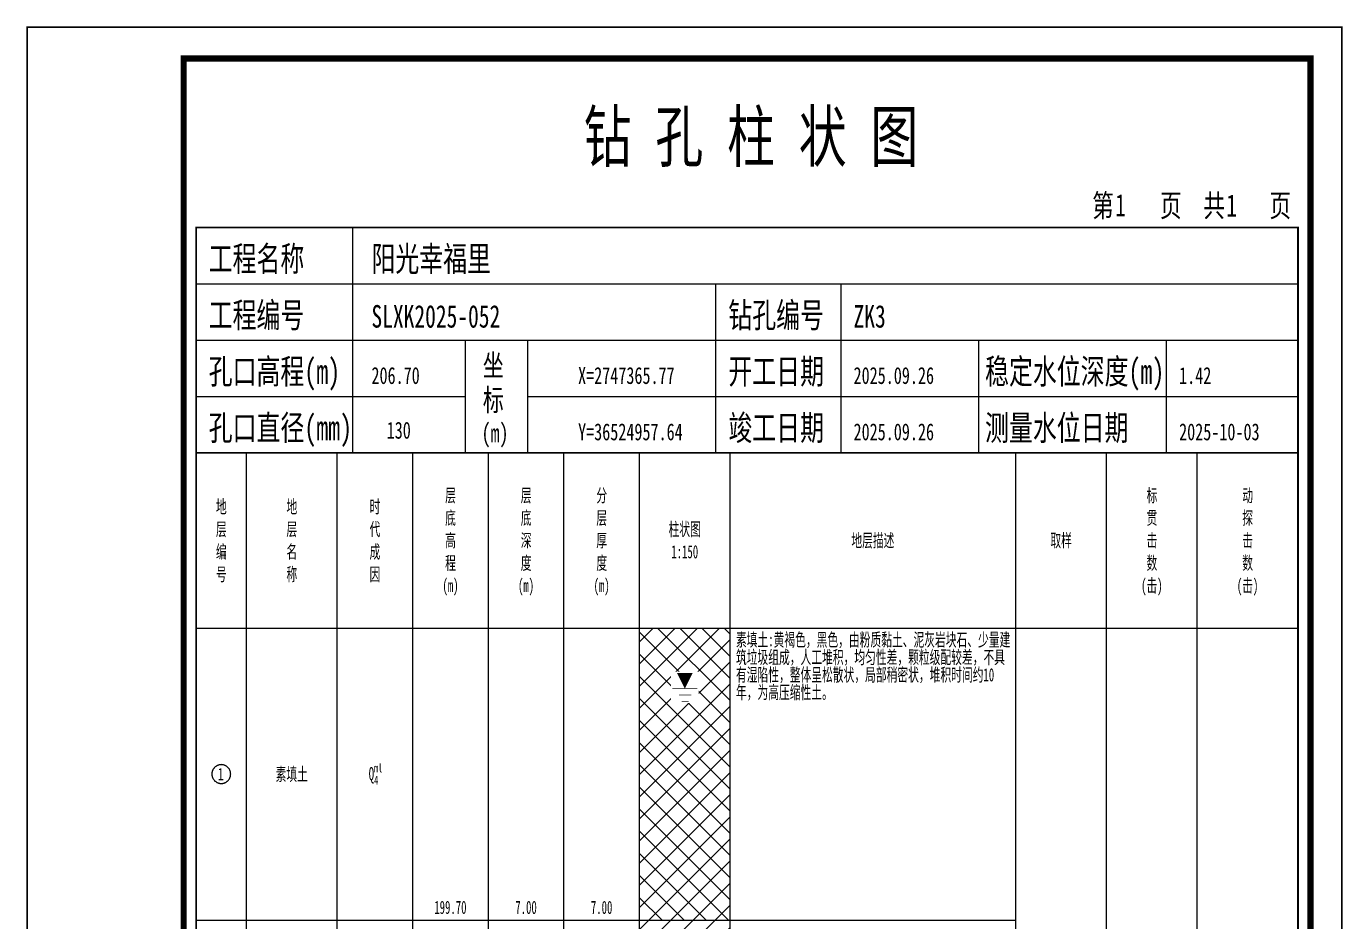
# Model space of a CAD drawing. Header units: millimetres. Extents: x 1264 to 9491, y 619 to 916.
# Drawn here: x 1709.7 to 1920, y 773 to 916 of the extents above; entities that cross this region are included whole.
import ezdxf
from ezdxf.enums import TextEntityAlignment as Align

# ---------------------------------------------------------------- set-up
doc = ezdxf.new("R2010")
doc.units = ezdxf.units.MM
doc.layers.add('GICAD_POU_TEXTS', color=7, linetype='Continuous')
doc.styles.add('LZ_FONT', font='simfang_0.ttf', dxfattribs={"width": 0.7, "height": 8})
doc.styles.add('成果图图块', font='simfang_0.ttf', dxfattribs={"height": 2.5})
doc.styles.add('成果图表体', font='simfang_0.ttf', dxfattribs={"width": 0.6, "height": 2.1})

# ---------------------------------------------------------------- blocks, each defined once
blk = doc.blocks.new('ZZT_DCBH_Z.dwg4', base_point=(-0.02, 0))
at = {"color": 7}
blk.add_polyline3d([(-1.52, 0.02, 0), (-1.52, -0.06, 0), (-1.52, -0.13, 0), (-1.51, -0.2, 0), (-1.5, -0.28, 0), (-1.48, -0.35, 0), (-1.46, -0.42, 0), (-1.44, -0.49, 0), (-1.41, -0.56, 0), (-1.38, -0.63, 0), (-1.35, -0.69, 0), (-1.31, -0.76, 0), (-1.27, -0.82, 0), (-1.23, -0.88, 0), (-1.18, -0.94, 0), (-1.14, -0.99, 0), (-1.09, -1.04, 0), (-1.03, -1.1, 0), (-0.98, -1.14, 0), (-0.92, -1.19, 0), (-0.86, -1.23, 0), (-0.8, -1.27, 0), (-0.73, -1.31, 0), (-0.67, -1.34, 0), (-0.6, -1.37, 0), (-0.53, -1.4, 0), (-0.46, -1.42, 0), (-0.39, -1.44, 0), (-0.32, -1.46, 0), (-0.25, -1.47, 0), (-0.17, -1.48, 0), (-0.1, -1.48, 0), (-0.02, -1.48, 0), (0.05, -1.48, 0), (0.12, -1.48, 0), (0.2, -1.47, 0), (0.27, -1.46, 0), (0.34, -1.44, 0), (0.41, -1.42, 0), (0.48, -1.4, 0), (0.55, -1.37, 0), (0.62, -1.34, 0), (0.68, -1.31, 0), (0.75, -1.27, 0), (0.81, -1.23, 0), (0.87, -1.19, 0), (0.93, -1.14, 0), (0.98, -1.1, 0), (1.04, -1.04, 0), (1.09, -0.99, 0), (1.13, -0.94, 0), (1.18, -0.88, 0), (1.22, -0.82, 0), (1.26, -0.76, 0), (1.3, -0.69, 0), (1.33, -0.63, 0), (1.36, -0.56, 0), (1.39, -0.49, 0), (1.41, -0.42, 0), (1.43, -0.35, 0), (1.45, -0.28, 0), (1.46, -0.2, 0), (1.47, -0.13, 0), (1.47, -0.06, 0), (1.48, 0.02, 0), (1.47, 0.09, 0), (1.47, 0.16, 0), (1.46, 0.24, 0), (1.45, 0.31, 0), (1.43, 0.38, 0), (1.41, 0.45, 0), (1.39, 0.52, 0), (1.36, 0.59, 0), (1.33, 0.66, 0), (1.3, 0.72, 0), (1.26, 0.79, 0), (1.22, 0.85, 0), (1.18, 0.91, 0), (1.13, 0.97, 0), (1.09, 1.02, 0), (1.04, 1.08, 0), (0.98, 1.13, 0), (0.93, 1.18, 0), (0.87, 1.22, 0), (0.81, 1.26, 0), (0.75, 1.3, 0), (0.68, 1.34, 0), (0.62, 1.37, 0), (0.55, 1.4, 0), (0.48, 1.43, 0), (0.41, 1.45, 0), (0.34, 1.47, 0), (0.27, 1.49, 0), (0.2, 1.5, 0), (0.12, 1.51, 0), (0.05, 1.51, 0), (-0.02, 1.52, 0), (-0.1, 1.51, 0), (-0.17, 1.51, 0), (-0.25, 1.5, 0), (-0.32, 1.49, 0), (-0.39, 1.47, 0), (-0.46, 1.45, 0), (-0.53, 1.43, 0), (-0.6, 1.4, 0), (-0.67, 1.37, 0), (-0.73, 1.34, 0), (-0.8, 1.3, 0), (-0.86, 1.26, 0), (-0.92, 1.22, 0), (-0.98, 1.18, 0), (-1.03, 1.13, 0), (-1.09, 1.08, 0), (-1.14, 1.02, 0), (-1.18, 0.97, 0), (-1.23, 0.91, 0), (-1.27, 0.85, 0), (-1.31, 0.79, 0), (-1.35, 0.72, 0), (-1.38, 0.66, 0), (-1.41, 0.59, 0), (-1.44, 0.52, 0), (-1.46, 0.45, 0), (-1.48, 0.38, 0), (-1.5, 0.31, 0), (-1.51, 0.24, 0), (-1.52, 0.16, 0), (-1.52, 0.09, 0), (-1.52, 0.02, 0)], dxfattribs=at)
at = {"layer": 'GICAD_POU_TEXTS', "color": 7, "style": '成果图图块', "width": 0.7}
blk.add_text('1', height=2, dxfattribs=at).set_placement((-0.11, -0.99), align=Align.CENTER)
blk = doc.blocks.new('gkwdsw.dwg', base_point=(0, 0.21))
blk.add_wipeout([(-2.2, -2.29), (2.2, -2.29), (2.2, 2.7), (-2.2, 2.7)])
at = {"color": 7}
blk.add_lwpolyline([(0, 0, 0, 2.5, 0), (0, 2.5, 0, 0, 0)], format="xyseb", dxfattribs=at)
at = {"color": 7, "const_width": 0.1}
for points in [[(-2, 0), (2, 0)], [(-0.96, -1.04), (1.04, -1.04)], [(-0.53, -2.09), (0.63, -2.09)]]:
    blk.add_lwpolyline(points, dxfattribs=at)
blk = doc.blocks.new('柱状图图框模板-(昇龙标准).dwg2', base_point=(27, 229))
for p, q in [((52, 229), (52, 265)), ((27, 256), (203, 256)), ((110, 229), (110, 256)), ((130, 229), (130, 256)), ((27, 247), (203, 247)), ((70, 229), (70, 247)), ((80, 229), (80, 247)), ((152, 229), (152, 247)), ((182, 229), (182, 247)), ((27, 238), (70, 238)), ((80, 238), (203, 238))]:
    blk.add_line(p, q)
for points, const_width in [([(0, 0), (210, 0), (210, 297), (0, 297)], 0.25), ([(25, 5), (205, 5), (205, 292), (25, 292)], 1), ([(27, 265), (203, 265), (203, 17), (27, 17)], 0.3)]:
    blk.add_lwpolyline(points, close=True, dxfattribs=dict(const_width=const_width))
at = {"const_width": 0.3}
blk.add_lwpolyline([(27, 229), (203, 229)], dxfattribs=at)
at = {"style": 'LZ_FONT', "width": 0.7}
for s, height, p in [('钻 孔 柱 状 图', 8, (88.9, 275.54)), ('第', 3.6, (170.12, 266.7)), ('1', 3.6, (173.78, 266.75)), ('页', 3.6, (180.96, 266.7)), ('共', 3.6, (187.88, 266.7)), ('1', 3.6, (191.54, 266.7)), ('页', 3.6, (198.44, 266.7)), ('工程名称', 4, (29, 258)), ('阳光幸福里', 4, (55, 258)), ('工程编号', 4, (29, 249)), ('SLXK2025-052', 3.6, (55, 249)), ('钻孔编号', 4, (112, 249)), ('ZK3', 3.6, (132, 249)), ('孔口高程(m)', 4, (29, 240)), ('坐', 3.5, (72.79, 241.24)), ('开工日期', 4, (112, 240)), ('稳定水位深度(m)', 4, (153, 240)), ('206.70', 2.7, (55, 240)), ('X=2747365.77', 2.7, (88, 240)), ('2025.09.26', 2.7, (132, 240)), ('1.42', 2.7, (184, 240)), ('标', 3.5, (72.79, 235.7)), ('孔口直径(mm)', 4, (29, 231)), ('竣工日期', 4, (112, 231)), ('测量水位日期', 4, (153, 231)), ('130', 2.7, (57.43, 231.26)), ('(m) ', 3, (72.59, 230.65)), ('Y=36524957.64', 2.7, (88, 231)), ('2025.09.26', 2.7, (132, 231)), ('2025-10-03', 2.7, (184, 231))]:
    blk.add_text(s, height=height, dxfattribs=at).set_placement(p)

msp = doc.modelspace()

# ---------------------------------------------------------------- hatches: boundary and pattern name
at = {"linetype": 'Continuous'}
h = msp.add_hatch(dxfattribs=at)
h.set_pattern_fill('GKSTT', scale=0.5, style=0, pattern_type=2)
h.set_pattern_definition([(45, (0, 0), (-1.767767, 1.767767), []), (135, (0, 0), (-1.767767, -1.767767), [])])
h.paths.add_polyline_path([(1807.66, 773.23), (1822.14, 773.23), (1822.14, 819.89), (1807.66, 819.89)])
h = msp.add_hatch(dxfattribs=at)
h.set_pattern_fill('GKNXT', scale=0.5, style=0, pattern_type=2)
h.set_pattern_definition([(45, (0, 0), (-1.767767, 1.767767), [])])
h.paths.add_polyline_path([(1807.66, 745.23), (1822.14, 745.23), (1822.14, 773.23), (1807.66, 773.23)])

# ---------------------------------------------------------------- linework, layer by layer
at = {"color": 0}
for p, q in [((1736.84, 819.89), (1744.89, 819.89)), ((1736.84, 773.23), (1736.84, 819.89)), ((1744.89, 773.23), (1744.89, 819.89)), ((1736.84, 773.23), (1744.89, 773.23)), ((1736.84, 773.23), (1744.89, 773.23)), ((1736.84, 745.23), (1736.84, 773.23)), ((1744.89, 745.23), (1744.89, 773.23))]:
    msp.add_line(p, q, dxfattribs=at)
for points in [[(1736.84, 847.89), (1744.89, 847.89)], [(1736.84, 819.89), (1736.84, 847.89)], [(1744.89, 819.89), (1744.89, 847.89)], [(1744.89, 847.89), (1759.37, 847.89)], [(1744.89, 819.89), (1744.89, 847.89)], [(1759.37, 819.89), (1759.37, 847.89)], [(1759.37, 847.89), (1771.44, 847.89)], [(1759.37, 819.89), (1759.37, 847.89)], [(1771.44, 819.89), (1771.44, 847.89)], [(1771.44, 847.89), (1783.52, 847.89)], [(1771.44, 819.89), (1771.44, 847.89)], [(1783.52, 819.89), (1783.52, 847.89)], [(1783.52, 847.89), (1795.59, 847.89)], [(1783.52, 819.89), (1783.52, 847.89)], [(1795.59, 819.89), (1795.59, 847.89)], [(1795.59, 847.89), (1807.66, 847.89)], [(1795.59, 819.89), (1795.59, 847.89)], [(1807.66, 819.89), (1807.66, 847.89)], [(1807.66, 847.89), (1822.14, 847.89)], [(1807.66, 819.89), (1807.66, 847.89)], [(1822.14, 819.89), (1822.14, 847.89)], [(1822.14, 847.89), (1867.77, 847.89)], [(1822.14, 819.89), (1822.14, 847.89)], [(1867.77, 819.89), (1867.77, 847.89)], [(1867.77, 847.89), (1882.26, 847.89)], [(1867.77, 819.89), (1867.77, 847.89)], [(1882.26, 819.89), (1882.26, 847.89)], [(1882.26, 847.89), (1896.74, 847.89)], [(1882.26, 819.89), (1882.26, 847.89)], [(1896.74, 819.89), (1896.74, 847.89)], [(1896.74, 847.89), (1912.84, 847.89)], [(1896.74, 819.89), (1896.74, 847.89)], [(1912.84, 819.89), (1912.84, 847.89)], [(1736.84, 819.89), (1744.89, 819.89)], [(1736.84, 635.89), (1736.84, 819.89)], [(1736.84, 819.89), (1744.89, 819.89)], [(1744.89, 635.89), (1744.89, 819.89)], [(1744.89, 819.89), (1759.37, 819.89)], [(1744.89, 635.89), (1744.89, 819.89)], [(1744.89, 819.89), (1759.37, 819.89)], [(1744.89, 819.89), (1759.37, 819.89)], [(1744.89, 773.23), (1744.89, 819.89)], [(1759.37, 635.89), (1759.37, 819.89)], [(1759.37, 773.23), (1759.37, 819.89)], [(1759.37, 819.89), (1771.44, 819.89)], [(1759.37, 635.89), (1759.37, 819.89)], [(1759.37, 819.89), (1771.44, 819.89)], [(1759.37, 819.89), (1771.44, 819.89)], [(1759.37, 773.23), (1759.37, 819.89)], [(1771.44, 635.89), (1771.44, 819.89)], [(1771.44, 773.23), (1771.44, 819.89)], [(1771.44, 819.89), (1783.52, 819.89)], [(1771.44, 635.89), (1771.44, 819.89)], [(1771.44, 819.89), (1783.52, 819.89)], [(1771.44, 819.89), (1783.52, 819.89)], [(1771.44, 773.23), (1771.44, 819.89)], [(1783.52, 635.89), (1783.52, 819.89)], [(1783.52, 773.23), (1783.52, 819.89)], [(1783.52, 819.89), (1795.59, 819.89)], [(1783.52, 635.89), (1783.52, 819.89)], [(1783.52, 819.89), (1795.59, 819.89)], [(1783.52, 819.89), (1795.59, 819.89)], [(1783.52, 773.23), (1783.52, 819.89)], [(1795.59, 635.89), (1795.59, 819.89)], [(1795.59, 773.23), (1795.59, 819.89)], [(1795.59, 819.89), (1807.66, 819.89)], [(1795.59, 635.89), (1795.59, 819.89)], [(1795.59, 819.89), (1807.66, 819.89)], [(1795.59, 819.89), (1807.66, 819.89)], [(1795.59, 773.23), (1795.59, 819.89)], [(1807.66, 635.89), (1807.66, 819.89)], [(1807.66, 773.23), (1807.66, 819.89)], [(1807.66, 819.89), (1822.14, 819.89)], [(1807.66, 635.89), (1807.66, 819.89)], [(1807.66, 819.89), (1822.14, 819.89)], [(1822.14, 635.89), (1822.14, 819.89)], [(1822.14, 819.89), (1867.77, 819.89)], [(1822.14, 635.89), (1822.14, 819.89)], [(1822.14, 819.89), (1867.77, 819.89)], [(1822.14, 819.89), (1867.77, 819.89)], [(1822.14, 773.23), (1822.14, 819.89)], [(1867.77, 635.89), (1867.77, 819.89)], [(1867.77, 773.23), (1867.77, 819.89)], [(1867.77, 819.89), (1882.26, 819.89)], [(1867.77, 635.89), (1867.77, 819.89)], [(1867.77, 819.89), (1882.26, 819.89)], [(1882.26, 635.89), (1882.26, 819.89)], [(1882.26, 819.89), (1896.74, 819.89)], [(1882.26, 635.89), (1882.26, 819.89)], [(1882.26, 819.89), (1896.74, 819.89)], [(1896.74, 635.89), (1896.74, 819.89)], [(1896.74, 819.89), (1912.84, 819.89)], [(1896.74, 635.89), (1896.74, 819.89)], [(1896.74, 819.89), (1912.84, 819.89)], [(1912.84, 635.89), (1912.84, 819.89)], [(1744.89, 773.23), (1759.37, 773.23)], [(1744.89, 773.23), (1759.37, 773.23)], [(1744.89, 745.23), (1744.89, 773.23)], [(1759.37, 745.23), (1759.37, 773.23)], [(1759.37, 773.23), (1771.44, 773.23)], [(1759.37, 773.23), (1771.44, 773.23)], [(1759.37, 745.23), (1759.37, 773.23)], [(1771.44, 745.23), (1771.44, 773.23)], [(1771.44, 773.23), (1783.52, 773.23)], [(1771.44, 773.23), (1783.52, 773.23)], [(1771.44, 745.23), (1771.44, 773.23)], [(1783.52, 745.23), (1783.52, 773.23)], [(1783.52, 773.23), (1795.59, 773.23)], [(1783.52, 773.23), (1795.59, 773.23)], [(1783.52, 745.23), (1783.52, 773.23)], [(1795.59, 745.23), (1795.59, 773.23)], [(1795.59, 773.23), (1807.66, 773.23)], [(1795.59, 773.23), (1807.66, 773.23)], [(1795.59, 745.23), (1795.59, 773.23)], [(1807.66, 745.23), (1807.66, 773.23)], [(1822.14, 773.23), (1867.77, 773.23)], [(1822.14, 773.23), (1867.77, 773.23)], [(1822.14, 745.23), (1822.14, 773.23)], [(1867.77, 745.23), (1867.77, 773.23)]]:
    msp.add_lwpolyline(points, dxfattribs=at)
at = {"color": 7, "flags": 128}
msp.add_lwpolyline([(1807.66, 773.23), (1822.14, 773.23)], dxfattribs=at)

# ---------------------------------------------------------------- block references
msp.add_blockref('ZZT_DCBH_Z.dwg4', (1740.86, 796.56))

# ---------------------------------------------------------------- texts
at = {"color": 0, "style": '成果图表体', "width": 0.6}
for s, height, p in [('层', 2.1, (1776.61, 840.04)), ('层', 2.1, (1788.69, 840.04)), ('分', 2.1, (1800.76, 840.04)), ('标', 2.1, (1888.64, 840.04)), ('动', 2.1, (1903.93, 840.04)), ('地', 2.1, (1740, 838.24)), ('地', 2.1, (1751.26, 838.24)), ('时', 2.1, (1764.54, 838.24)), ('层', 2.1, (1740, 834.64)), ('层', 2.1, (1751.26, 834.64)), ('代', 2.1, (1764.54, 834.64)), ('底', 2.1, (1776.61, 836.44)), ('底', 2.1, (1788.69, 836.44)), ('层', 2.1, (1800.76, 836.44)), ('柱状图', 2.1, (1812.3, 834.64)), ('贯', 2.1, (1888.64, 836.44)), ('探', 2.1, (1903.93, 836.44)), ('高', 2.1, (1776.61, 832.84)), ('深', 2.1, (1788.69, 832.84)), ('厚', 2.1, (1800.76, 832.84)), ('地层描述', 2.1, (1841.49, 832.84)), ('取样', 2.1, (1873.28, 832.84)), ('击', 2.1, (1888.64, 832.84)), ('击', 2.1, (1903.93, 832.84)), ('编', 2.1, (1740, 831.04)), ('名', 2.1, (1751.26, 831.04)), ('成', 2.1, (1764.54, 831.04)), ('1:150', 2.1, (1812.74, 831.04)), ('程', 2.1, (1776.61, 829.24)), ('度', 2.1, (1788.69, 829.24)), ('度', 2.1, (1800.76, 829.24)), ('数', 2.1, (1888.64, 829.24)), ('数', 2.1, (1903.93, 829.24)), ('号', 2.1, (1740, 827.44)), ('称', 2.1, (1751.26, 827.44)), ('因', 2.1, (1764.54, 827.44)), ('(m)', 2.1, (1776.18, 825.64)), ('(m)', 2.1, (1788.25, 825.64)), ('(m)', 2.1, (1800.32, 825.64)), ('(击)', 2.1, (1887.77, 825.64)), ('(击)', 2.1, (1903.06, 825.64)), ('素填土', 2.1, (1749.53, 795.51)), ('Q', 2.1, (1764.4, 795.58)), ('ml', 1.4, (1765.26, 796.84)), ('4', 1.4, (1765.26, 794.88)), ('199.70', 2.1, (1774.88, 774.23)), ('7.00', 2.1, (1787.82, 774.23)), ('7.00', 2.1, (1799.89, 774.23))]:
    msp.add_text(s, height=height, dxfattribs=at).set_placement(p)
at = {"color": 0, "insert": (1823.06, 819.09), "char_height": 2.1, "width": 43.8045, "attachment_point": 1, "line_spacing_factor": 0.8, "style": '成果图表体'}
msp.add_mtext('\\A1;素填土:黄褐色，黑色，由粉质黏土、泥灰岩块石、少量建筑垃圾组成，人工堆积，均匀性差，颗粒级配较差，不具有湿陷性，整体呈松散状，局部稍密状，堆积时间约10年，为高压缩性土。', dxfattribs=at)

# ---------------------------------------------------------------- next in the draw order: block references
msp.add_blockref('gkwdsw.dwg', (1814.9, 810.43))

# ---------------------------------------------------------------- next in the draw order: block references
msp.add_blockref('柱状图图框模板-(昇龙标准).dwg2', (1736.84, 847.89))

doc.saveas('drawing.dxf')
